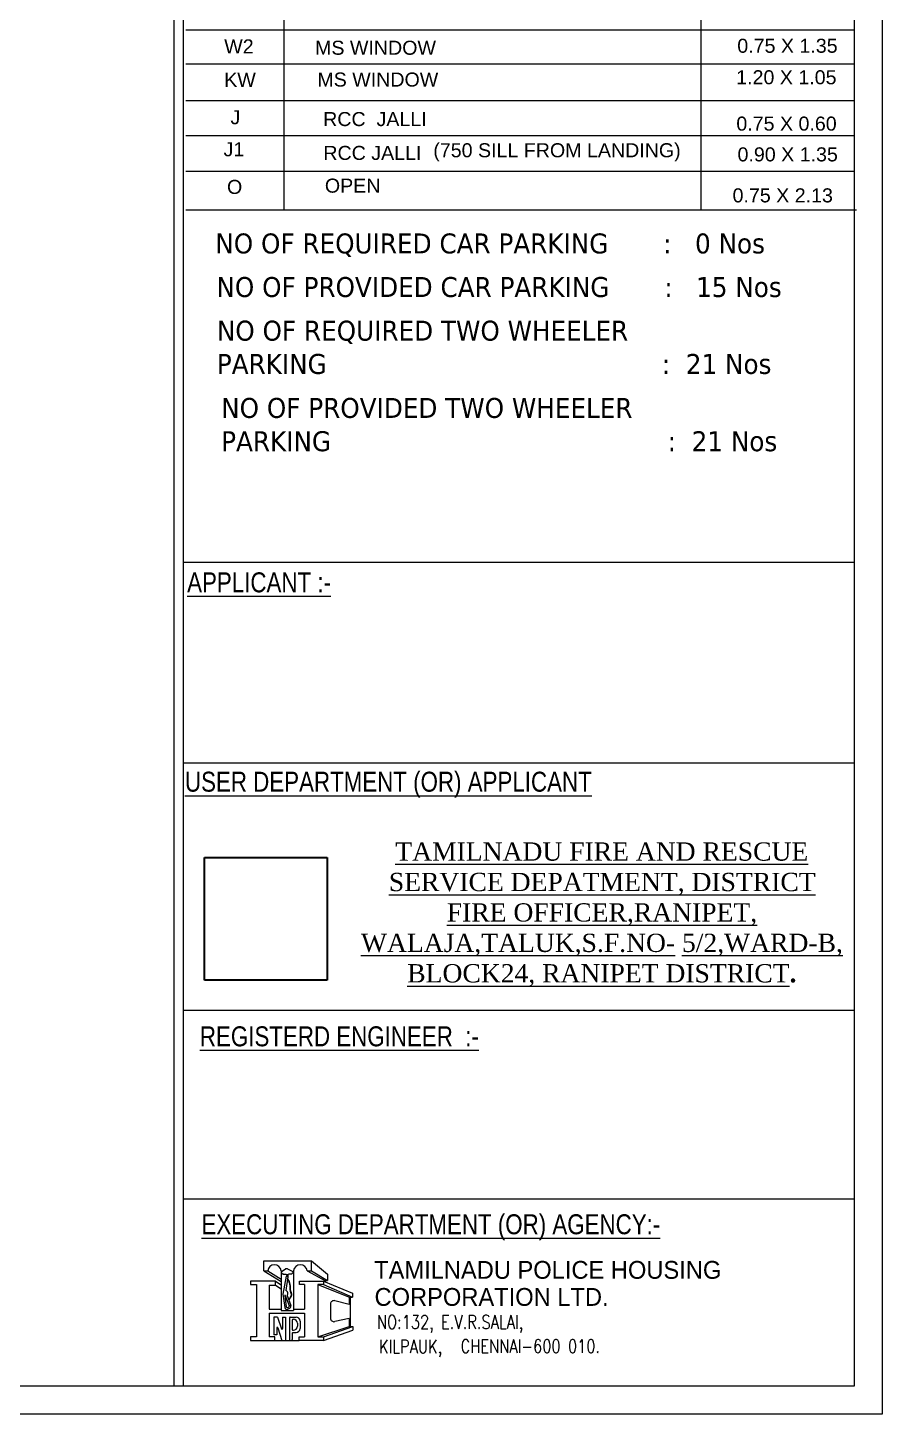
# Model space of a CAD drawing. Header units: metres. Extents: x 10 to 343, y 349 to 530.
# Drawn here: x 297 to 342.5, y 349 to 422.8 of the extents above; entities that cross this region are included whole.
import ezdxf

# ---------------------------------------------------------------- set-up
doc = ezdxf.new("R2010")
doc.units = ezdxf.units.M
doc.styles.add('ARI', font='arial.ttf')
doc.styles.add('m', font='micross.ttf', dxfattribs={"width": 0.9, "height": 350})
doc.styles.add('style10', font='micross.ttf', dxfattribs={"width": 0.8, "height": 150})
doc.styles.add('style6', font='romans.shx', dxfattribs={"width": 0.8})
picture_1 = doc.add_image_def('image1.png', size_in_pixel=(937, 937))

# ---------------------------------------------------------------- blocks, each defined once
blk = doc.blocks.new('TN LOGO')
at = {"color": 7, "lineweight": 35}
image = blk.add_image(picture_1, insert=(1.715, 0), size_in_units=(8.264, 8.264), dxfattribs=at)
image.dxf.flags = 15

msp = doc.modelspace()

# ---------------------------------------------------------------- linework, layer by layer
for p, q in [((304.814, 528.3263), (304.814, 350.4963)), ((305.3148, 468.7039), (305.3148, 350.4963)), ((305.3148, 416.3775), (305.3148, 373.5451)), ((305.3148, 373.4027), (305.3148, 368.4658)), ((305.3148, 370.5123), (341.018, 370.5123)), ((305.3148, 368.2285), (305.3148, 364.925)), ((305.3148, 364.6877), (305.3148, 350.4963)), ((305.3148, 360.4677), (341.018, 360.4677)), ((309.6071, 357.1565), (312.1368, 357.1565)), ((309.6071, 356.627), (309.6071, 357.1565)), ((309.6071, 356.627), (310.5213, 356.0608)), ((309.6071, 356.627), (309.8073, 356.627)), ((309.8073, 356.627), (310.5213, 356.1848)), ((310.5213, 356.5727), (310.7602, 356.7302)), ((310.5213, 356.627), (310.5213, 354.5159)), ((310.8658, 356.7369), (311.1887, 356.5781)), ((311.1887, 356.627), (311.1887, 354.5159)), ((311.9028, 356.627), (312.1368, 356.627)), ((311.9028, 356.627), (312.8816, 356.0969)), ((312.1368, 357.1565), (312.9864, 356.461)), ((312.1368, 356.627), (312.1368, 357.1565)), ((312.1368, 356.627), (312.9864, 356.1096)), ((310.2251, 356.0868), (308.8994, 356.0868)), ((308.8994, 356.0868), (308.8994, 355.906)), ((308.8994, 355.906), (309.2057, 355.906)), ((309.2057, 355.906), (309.2057, 353.1161)), ((309.8808, 355.8736), (309.8808, 354.5985)), ((309.8808, 355.8736), (310.2251, 355.8736)), ((310.2251, 356.0868), (310.5213, 355.8797)), ((310.2251, 355.8736), (310.2251, 356.0868)), ((310.2251, 355.8736), (310.5213, 355.6665)), ((310.5213, 356.5094), (310.5972, 356.5052)), ((310.5972, 356.5052), (310.6079, 356.4549)), ((310.6079, 356.4549), (310.7861, 356.4549)), ((310.7955, 356.3433), (310.6183, 355.3825)), ((310.8835, 356.3204), (310.7789, 355.5892)), ((310.7861, 356.4549), (310.7883, 356.4424)), ((310.7883, 356.4424), (310.9213, 356.4424)), ((310.7955, 356.3433), (310.8835, 356.3204)), ((310.8245, 356.4424), (310.8159, 356.338)), ((310.9083, 356.1188), (310.8656, 356.221)), ((310.9122, 356.1205), (310.8695, 356.2226)), ((310.9122, 356.1205), (310.8695, 356.2226)), ((310.8827, 356.4424), (310.8728, 356.3232)), ((310.9162, 356.1221), (310.8734, 356.2242)), ((310.9162, 356.1221), (310.8734, 356.2242)), ((310.9201, 356.1238), (310.8774, 356.2259)), ((310.924, 356.1254), (310.8813, 356.2275)), ((310.9213, 356.4424), (310.9227, 356.4549)), ((311.0976, 356.4549), (310.9227, 356.4549)), ((311.1088, 356.5072), (311.0976, 356.4549)), ((311.1887, 356.5116), (311.1088, 356.5072)), ((311.493, 355.906), (311.493, 356.0868)), ((311.493, 356.0868), (312.7772, 356.0868)), ((311.7743, 355.906), (311.493, 355.906)), ((311.7743, 355.906), (311.7743, 354.5985)), ((312.471, 355.906), (314.201, 355.2121)), ((312.471, 355.906), (312.471, 353.1161)), ((312.7772, 355.906), (312.471, 355.906)), ((312.7772, 356.0868), (314.3171, 355.4388)), ((312.7772, 356.0868), (312.7772, 355.906)), ((312.7772, 355.906), (314.3171, 355.2367)), ((312.8816, 356.0969), (312.8623, 356.051)), ((312.8816, 356.0969), (312.9864, 356.1096)), ((312.9864, 356.461), (312.9864, 356.1096)), ((310.6183, 355.3825), (310.7214, 354.6722)), ((310.7183, 355.3177), (310.7936, 354.7214)), ((310.7394, 355.3232), (310.9582, 354.7813)), ((310.8423, 355.3193), (311.0396, 354.7827)), ((314.1369, 355.2294), (314.1369, 354.845)), ((314.201, 355.2121), (314.3171, 355.2367)), ((314.201, 355.2121), (314.201, 353.677)), ((314.3171, 355.4388), (314.3171, 355.2367)), ((309.8808, 354.5985), (310.5213, 354.5985)), ((309.8808, 354.3713), (311.7743, 354.3713)), ((309.8808, 354.3713), (309.8808, 353.1161)), ((310.5213, 354.5159), (311.1887, 354.5159)), ((310.8715, 354.6812), (310.9339, 354.7145)), ((310.8758, 354.5929), (310.9887, 354.6514)), ((311.1887, 354.5985), (311.7743, 354.5985)), ((311.7743, 354.3713), (311.7743, 353.1161)), ((313.1528, 354.8629), (313.1528, 354.1091)), ((314.1369, 354.845), (313.3818, 355.0402)), ((310.3226, 354.1708), (310.1404, 354.1708)), ((310.1404, 354.1708), (310.1404, 353.22)), ((310.2907, 353.5875), (310.2907, 353.22)), ((310.3226, 354.1708), (310.5373, 353.5515)), ((310.3529, 353.5976), (310.5675, 352.9225)), ((310.5994, 354.1708), (310.7497, 354.1708)), ((310.5994, 354.1708), (310.5994, 353.5619)), ((310.7497, 354.1708), (310.7497, 352.9225)), ((310.9688, 354.1282), (310.9688, 352.9721)), ((311.0114, 354.1708), (311.0861, 354.1708)), ((311.0861, 354.1708), (311.316, 354.1708)), ((311.1088, 354.0095), (311.1088, 353.5126)), ((311.1514, 354.0521), (311.1759, 354.0521)), ((311.3889, 353.8391), (311.3889, 353.6829)), ((311.5289, 353.9579), (311.5289, 353.5642)), ((312.471, 353.1161), (314.1369, 353.677)), ((312.7833, 353.1161), (314.3315, 353.677)), ((314.1369, 354.0981), (313.3753, 353.9303)), ((314.1369, 354.0981), (314.1369, 353.677)), ((314.1369, 353.677), (314.3315, 353.677)), ((314.3315, 353.677), (314.3315, 353.4823)), ((309.2057, 353.1161), (308.8934, 353.1161)), ((308.8934, 353.1161), (308.8934, 352.9213)), ((308.8934, 352.9213), (310.1899, 352.9213)), ((310.1899, 353.1161), (309.8808, 353.1161)), ((310.2907, 353.22), (310.1404, 353.22)), ((310.1899, 352.9213), (310.1899, 353.1161)), ((310.1899, 352.9213), (311.4868, 352.9213)), ((310.5675, 352.9225), (310.7497, 352.9225)), ((311.0114, 352.9295), (311.0662, 352.9295)), ((311.1088, 353.3086), (311.1088, 352.9721)), ((311.1514, 353.47), (311.1759, 353.47)), ((311.1514, 353.3512), (311.316, 353.3512)), ((311.4868, 352.9213), (311.4868, 353.1161)), ((311.4868, 353.1161), (311.7743, 353.1161)), ((312.7833, 352.9213), (311.4868, 352.9213)), ((312.471, 353.1161), (312.7833, 353.1161)), ((312.7833, 352.9213), (314.3315, 353.4823)), ((312.7833, 353.1161), (312.7833, 352.9213))]:
    msp.add_line(p, q)
at = {"ltscale": 0.5}
for p, q in [((310.6659, 439.2143), (310.6659, 413.1243)), ((332.8681, 439.2143), (332.8681, 413.1243)), ((305.4524, 422.695), (341.018, 422.695)), ((305.4524, 420.8857), (341.018, 420.8857)), ((305.4524, 418.9289), (341.018, 418.9289)), ((305.4524, 417.0681), (341.018, 417.0681)), ((305.4524, 415.1673), (341.018, 415.1673)), ((305.4524, 413.1243), (341.1555, 413.1243)), ((305.3148, 394.3592), (341.018, 394.3592))]:
    msp.add_line(p, q, dxfattribs=at)
for points in [[(125.6102, 348.9963), (125.6102, 529.8263), (342.518, 529.8263), (342.518, 348.9963)], [(127.1102, 350.4963), (127.1102, 528.3263), (341.018, 528.3263), (341.018, 350.4963)]]:
    msp.add_lwpolyline(points, close=True)
msp.add_lwpolyline([(305.3148, 383.6836), (341.018, 383.6836)])
for centre, radius, start, end in [((310.1643, 356.6023), 0.3579, 3.965286, 176.034714), ((310.8188, 356.6413), 0.1065, 63.811747, 123.394887), ((311.5457, 356.6023), 0.3579, 3.965286, 176.034714), ((310.7292, 355.3191), 0.011, 21.987082, 187.198033), ((310.6971, 355.4276), 0.1812, 323.269481, 63.14572), ((310.8268, 354.6875), 0.1065, 188.256976, 297.385227), ((310.8464, 354.7281), 0.0532, 187.198033, 298.091948), ((310.9088, 354.7614), 0.0532, 298.091948, 21.987082), ((310.9397, 354.746), 0.1065, 297.385227, 20.193921), ((313.3359, 354.8629), 0.1831, 75.503938, 180), ((310.3227, 353.5872), 0.0319, 18.95841, 179.408618), ((311.0114, 354.1282), 0.0426, 90, 180), ((311.1514, 354.0095), 0.0426, 90, 180), ((311.1759, 353.8391), 0.2129, 0, 90), ((311.1759, 353.6829), 0.2129, 270, 0), ((311.316, 353.9579), 0.2129, 0, 90), ((313.3359, 354.1091), 0.1831, 180, 282.427521), ((310.5675, 353.5619), 0.0319, 199.11675, 0), ((311.0114, 352.9721), 0.0426, 180, 270), ((311.0662, 352.9721), 0.0426, 270, 0), ((311.1514, 353.5126), 0.0426, 180, 270), ((311.1514, 353.3086), 0.0426, 90, 180), ((311.316, 353.5642), 0.2129, 270, 0)]:
    msp.add_arc(centre, radius, start, end)
for points, knots in [([(310.9083, 356.1188), (310.9267, 356.0743), (310.9451, 356.0298), (310.9704, 355.9443), (310.9773, 355.9034), (310.9811, 355.8192), (310.9793, 355.7763), (310.9793, 355.694), (310.9809, 355.6545), (311.004, 355.5381), (311.0521, 355.4652), (311.0578, 355.3234), (311.024, 355.2525), (310.9603, 355.1539), (310.9407, 355.1263), (310.9209, 355.0987)], [0, 0, 0, 0, 0.3346553, 0.3346553, 0.6340531, 0.6340531, 0.9334509, 0.9334509, 1.2079491, 1.2079491, 1.7569456, 1.7569456, 2.305942, 2.305942, 2.5190001, 2.5190001, 2.5190001, 2.5190001]), ([(310.9083, 356.1188), (310.9267, 356.0743), (310.9451, 356.0298), (310.9704, 355.9443), (310.9773, 355.9034), (310.9811, 355.8192), (310.9793, 355.7763), (310.9793, 355.694), (310.9809, 355.6545), (311.004, 355.5381), (311.0521, 355.4652), (311.0578, 355.3234), (311.024, 355.2525), (310.9603, 355.1539), (310.9407, 355.1263), (310.9209, 355.0987)], [0, 0, 0, 0, 0.3346553, 0.3346553, 0.6340531, 0.6340531, 0.9334509, 0.9334509, 1.2079491, 1.2079491, 1.7569456, 1.7569456, 2.305942, 2.305942, 2.5190001, 2.5190001, 2.5190001, 2.5190001]), ([(310.9122, 356.1205), (310.9404, 356.0524), (311.0101, 355.8838), (310.9563, 355.6329), (311.1119, 355.3652), (311.0007, 355.2024), (310.9243, 355.0962)], [0, 0, 0, 0, 0.5110059, 1.2651484, 1.7006404, 2.5190001, 2.5190001, 2.5190001, 2.5190001]), ([(310.9162, 356.1221), (310.9346, 356.0775), (310.9531, 356.0328), (310.9785, 355.9467), (310.9857, 355.9052), (310.9897, 355.821), (310.9878, 355.7784), (310.9877, 355.6964), (310.9892, 355.657), (311.0117, 355.5417), (311.061, 355.4677), (311.066, 355.3182), (311.0298, 355.245), (310.9653, 355.1462), (310.9466, 355.1199), (310.9278, 355.0937)], [0, 0, 0, 0, 0.3344612, 0.3344612, 0.6307813, 0.6307813, 0.9271014, 0.9271014, 1.2050744, 1.2050744, 1.7610205, 1.7610205, 2.3169665, 2.3169665, 2.5190001, 2.5190001, 2.5190001, 2.5190001]), ([(310.9201, 356.1237), (310.9385, 356.0793), (310.957, 356.0345), (310.9839, 355.9438), (310.991, 355.8973), (310.9938, 355.8038), (310.9913, 355.7567), (310.9931, 355.6697), (310.9965, 355.6298), (311.0195, 355.5516), (311.0375, 355.5128), (311.0629, 355.4386), (311.07, 355.4028), (311.0643, 355.3318), (311.0536, 355.2969), (311.0117, 355.2045), (310.9719, 355.1477), (310.9312, 355.0912)], [0, 0, 0, 0, 0.3337263, 0.3337263, 0.6604299, 0.6604299, 0.9871335, 0.9871335, 1.2754855, 1.2754855, 1.5638375, 1.5638375, 1.8240155, 1.8240155, 2.0841935, 2.0841935, 2.5190001, 2.5190001, 2.5190001, 2.5190001]), ([(310.924, 356.1253), (310.9424, 356.081), (310.9609, 356.0362), (310.9905, 355.9363), (310.9969, 355.88), (310.9973, 355.7679), (310.994, 355.7122), (311.0029, 355.625), (311.0109, 355.5924), (311.0349, 355.5268), (311.0496, 355.494), (311.0714, 355.4211), (311.0752, 355.3806), (311.0608, 355.3017), (311.0447, 355.263), (310.999, 355.1789), (310.967, 355.1337), (310.9347, 355.0887)], [0, 0, 0, 0, 0.3329918, 0.3329918, 0.7223411, 0.7223411, 1.1116903, 1.1116903, 1.3556016, 1.3556016, 1.5995129, 1.5995129, 1.8862955, 1.8862955, 2.1730781, 2.1730781, 2.5190001, 2.5190001, 2.5190001, 2.5190001])]:
    msp.add_open_spline(points, degree=3, knots=knots)

# ---------------------------------------------------------------- block references
at = {"xscale": 0.7901172044544743, "yscale": 0.7901172044544743, "zscale": 0.7901172044544743}
msp.add_blockref('TN LOGO', (305.0818, 372.1019), dxfattribs=at)

# ---------------------------------------------------------------- texts
at = {"style": 'm'}
for s, height, p in [('0.75 X 1.35', 0.747339, (334.8018, 421.4772)), ('W2', 0.74734, (307.4926, 421.4432)), ('MS WINDOW  ', 0.747339, (312.3276, 421.3715)), ('KW', 0.74734, (307.4916, 419.6641)), ('MS WINDOW  ', 0.747339, (312.4509, 419.6796)), (' 1.20 X 1.05', 0.747339, (334.4535, 419.8011)), ('J', 0.7473, (307.8262, 417.6733)), ('RCC  JALLI', 0.74734, (312.7588, 417.5747)), (' 0.75 X 0.60', 0.747339, (334.4614, 417.333)), ('J1', 0.74734, (307.4588, 415.9664)), ('RCC JALLI', 0.74734, (312.769, 415.7729)), ('(750 SILL FROM LANDING)', 0.747339, (318.6212, 415.9153)), ('0.90 X 1.35', 0.747339, (334.8147, 415.6954)), ('O', 0.7473, (307.641, 413.963)), ('OPEN', 0.74734, (312.8507, 414.0307)), ('0.75 X 2.13', 0.747339, (334.5503, 413.5135))]:
    msp.add_text(s, height=height, dxfattribs=at).set_placement(p)
for s, height, style, width, p in [('%%UAPPLICANT :-', 1.063125, 'm', 0.8, (305.5186, 392.7544)), ('%%UUSER DEPARTMENT (OR) APPLICANT', 1.063125, 'm', 0.8, (305.4037, 382.1404)), ('%%UREGISTERD ENGINEER  :-', 1.063125, 'm', 0.8, (306.1969, 368.5851)), ('%%UEXECUTING DEPARTMENT (OR) AGENCY:-', 1.063125, 'm', 0.8, (306.2807, 358.5804)), ('TAMILNADU POLICE HOUSING', 0.949314, 'style10', 0.95, (315.4732, 356.2089)), ('CORPORATION LTD.', 0.949314, 'style10', 0.95, (315.4937, 354.7686)), ('NO:132, E.V.R.SALAI,', 0.711985, 'style6', 0.8, (315.6196, 353.5515)), ('KILPAUK, ', 0.71199, 'style6', 0.8, (315.7256, 352.2485)), ('CHENNAI-600 010.', 0.711985, 'style6', 0.8, (320.0775, 352.2659))]:
    msp.add_text(s, height=height, dxfattribs=dict(style=style, width=width)).set_placement(p)
at = {"attachment_point": 1}
for s, insert, char_height, width, style in [('{\\fVerdana|b0|i0|c0|p34;NO OF REQUIRED CAR PARKING       :   0 Nos}', (307.0193, 411.8584), 1.063125, 33.687744, 'm'), ('{\\fVerdana|b0|i0|c0|p34;NO OF PROVIDED CAR PARKING       :   15 Nos }', (307.0782, 409.5389), 1.063125, 33.687744, 'm'), ('\\pt20.19937;{\\fVerdana|b0|i0|c0|p34;NO OF REQUIRED TWO WHEELER \\P\\ptz;PARKING^I^I^I                :  21 Nos}', (307.1005, 407.2162), 1.063125, 33.687744, 'm'), ('\\pt20.19937;{\\fVerdana|b0|i0|c0|p34;NO OF PROVIDED TWO WHEELER \\P\\ptz;PARKING^I^I^I^I      :  21 Nos }', (307.3302, 403.1019), 1.063125, 33.687744, 'm'), ('\\A1;{\\fTimes New Roman|b0|i0|c0|p18;\\W5.53096;\\L \\W1;TAMILNADU FIRE AND RESCUE \\P{\\W4.599317; }SERVICE DEPATMENT, DISTRICT \\P\\W6.49985;  \\W1;FIRE OFFICER,RANIPET, \\P{\\W0.554395; }WALAJA,TALUK,\\A0;S.F.NO- 5/2,WARD-B, \\P{\\W7.265413; }BLOCK24, RANIPET DISTRICT\\fTimes New Roman|b1|i0|c0|p18;\\l. }', (314.5681, 379.4406), 0.972, 25.381114, 'ARI')]:
    msp.add_mtext(s, dxfattribs=dict(at, insert=insert, char_height=char_height, width=width, style=style))

doc.saveas('drawing.dxf')
